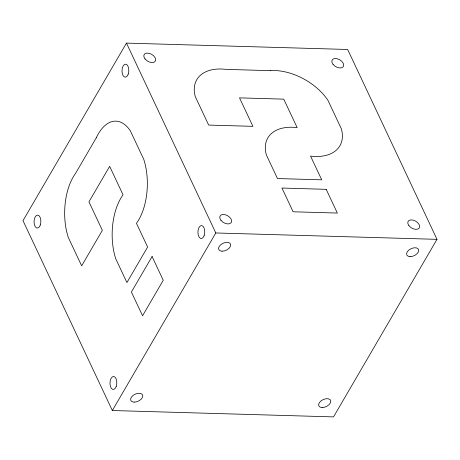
<?xml version="1.0" encoding="UTF-8"?>
<svg xmlns="http://www.w3.org/2000/svg" width="460" height="460" viewBox="0 0 460 460"><rect width="100%" height="100%" fill="white"/><g stroke="black" fill="none" stroke-linecap="round" stroke-linejoin="round"><path stroke-width="0.69" d="M126.465 43.108L23 220.662L112.343 410.521L333.534 416.892L437 239.338L347.656 49.479L126.465 43.108L215.809 232.967L112.343 410.521M215.809 232.967L437 239.338M96.249 137.862L75.555 173.374A47.127 24.748 -88.4 0 0 68.264 237.366L81.662 265.845L102.356 230.333L88.952 201.854L109.647 166.342L123.05 194.821A47.127 24.748 -88.4 0 0 115.759 258.813L126.925 282.543L147.62 247.031L136.453 223.301A47.127 24.748 -88.4 0 0 143.744 159.309L130.341 130.83A47.127 24.748 -88.4 0 0 96.249 137.862M152.087 256.525L131.393 292.037L142.56 315.767L163.254 280.261L152.087 256.525M270.348 70.662L226.113 69.385A47.127 28.876 30.2 0 0 195.276 96.594L208.673 125.074L252.914 126.345L239.51 97.865L283.751 99.141L297.154 127.621A47.127 28.876 30.2 0 0 266.317 154.824L277.483 178.555L321.718 179.831L310.552 156.101A47.127 28.876 30.2 0 0 341.389 128.892L327.991 100.412A47.127 28.876 30.2 0 0 270.348 70.662M326.186 189.324L281.951 188.048L293.118 211.784L337.353 213.055L326.186 189.324M222.048 251.2A6.503 3.841 -25.2 0 0 230.719 244.68A6.503 3.841 -25.2 0 0 221.139 244.404A6.503 3.841 -25.2 0 0 222.048 251.2M410.061 256.617A6.503 3.841 -25.2 0 0 418.732 250.096A6.503 3.841 -25.2 0 0 409.153 249.82A6.503 3.841 -25.2 0 0 410.061 256.617M134.101 402.126A6.503 3.841 -25.2 0 0 142.773 395.606A6.503 3.841 -25.2 0 0 133.193 395.33A6.503 3.841 -25.2 0 0 134.101 402.126M322.121 407.537A6.503 3.841 -25.2 0 0 330.786 401.016A6.503 3.841 -25.2 0 0 321.207 400.74A6.503 3.841 -25.2 0 0 322.121 407.537M144.992 58.903A6.503 3.985 30.2 0 0 155.244 61.295A6.503 3.985 30.2 0 0 149.028 53.279A6.503 3.985 30.2 0 0 144.992 58.903M333.005 64.314A6.503 3.985 30.2 0 0 343.258 66.706A6.503 3.985 30.2 0 0 337.042 58.696A6.503 3.985 30.2 0 0 333.005 64.314M408.946 225.693A6.503 3.985 30.2 0 0 419.198 228.085A6.503 3.985 30.2 0 0 412.982 220.075A6.503 3.985 30.2 0 0 408.946 225.693M220.932 220.282A6.503 3.985 30.2 0 0 231.184 222.674A6.503 3.985 30.2 0 0 224.969 214.665A6.503 3.985 30.2 0 0 220.932 220.282M40.29 225.02A6.503 3.415 -88.4 0 0 37.708 215.09A6.503 3.415 -88.4 0 0 34.385 224.647A6.503 3.415 -88.4 0 0 40.29 225.02M128.231 74.1A6.503 3.415 -88.4 0 0 125.655 64.17A6.503 3.415 -88.4 0 0 122.331 73.726A6.503 3.415 -88.4 0 0 128.231 74.1M204.171 235.48A6.503 3.415 -88.4 0 0 201.595 225.549A6.503 3.415 -88.4 0 0 198.271 235.106A6.503 3.415 -88.4 0 0 204.171 235.48M116.23 386.406A6.503 3.415 -88.4 0 0 113.649 376.475A6.503 3.415 -88.4 0 0 110.325 386.026A6.503 3.415 -88.4 0 0 116.23 386.406"/></g></svg>
